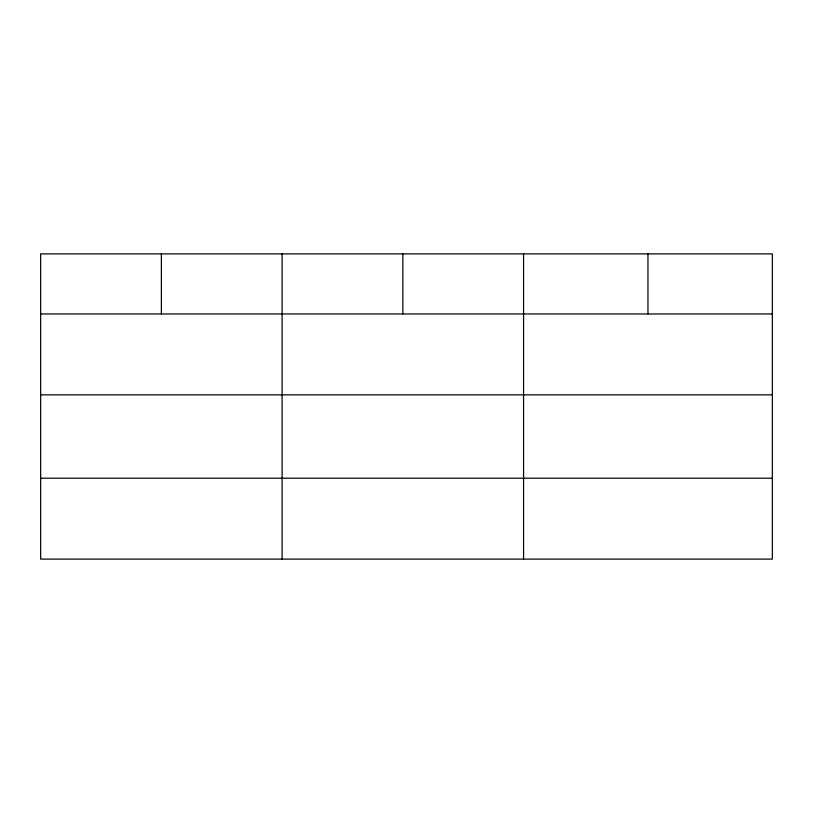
<?xml version="1.0" encoding="UTF-8"?>
<svg xmlns="http://www.w3.org/2000/svg" width="813" height="813" viewBox="0 0 813 813"><rect width="100%" height="100%" fill="white"/><g stroke="black" fill="none" stroke-linecap="round" stroke-linejoin="round"><path stroke-width="1.22" d="M772.35 394.854L772.35 253.89L40.65 253.89L40.65 559.11L772.35 559.11L772.35 394.854L40.65 394.854M40.65 313.96L772.35 313.96M40.65 478.207L772.35 478.207M647.961 253.89L647.961 313.96M523.572 253.89L523.572 559.11M402.841 253.89L402.841 313.96M282.111 253.89L282.111 559.11M161.381 253.89L161.381 313.96"/></g></svg>
